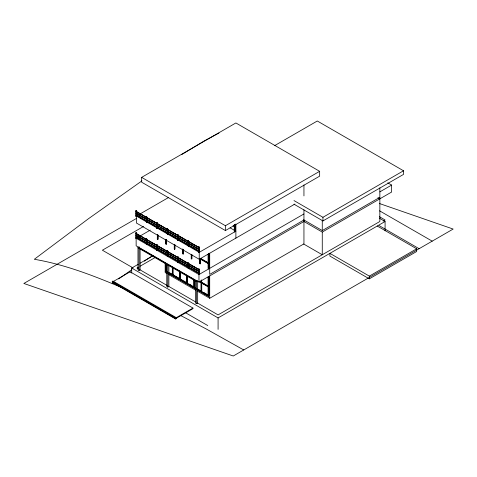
<?xml version="1.0" encoding="UTF-8"?>
<svg xmlns="http://www.w3.org/2000/svg" width="477" height="477" viewBox="0 0 477 477"><rect width="100%" height="100%" fill="white"/><g stroke="black" fill="none" stroke-linecap="round" stroke-linejoin="round"><path stroke-width="0.72" d="M112.232 283.541L113.401 282.7M118.654 278.92L131.807 269.666M141.955 180.861L88.436 218.746L34.32 259.279C64.335 264.377 92.949 275.432 120.878 287.22M144.322 261.175L146.099 259.983M146.689 259.583L152.151 256.006M181.594 154.649L203.9 141.12L218.997 133.023M141.645 177.366L235.882 122.959L319.65 171.321L319.65 176.156L225.412 230.564L141.645 182.202L141.645 177.366L225.412 225.728L319.65 171.321M135.862 210.78L136.386 210.78L136.124 216.373L135.862 210.78L136.386 210.78M136.386 211.538L136.124 211.687L198.945 247.658L136.124 211.389L198.945 247.354L198.682 247.509M136.386 213.35L136.124 213.505L198.945 249.471L136.124 213.201L198.945 249.167L198.682 249.322M136.386 215.163L136.124 215.318L198.945 251.284L136.124 215.014L198.945 250.985L198.682 251.135M135.862 216.224L136.386 216.224M294.953 204.019L199.237 259.279L136.41 223.009L136.41 216.057L168.56 197.496M136.696 218.311L23.85 283.463L233.265 356.003L453.15 229.055L379.364 203.494M146.594 217.13L146.332 217.279L146.594 216.677L146.856 217.279L146.332 217.584L146.332 219.092L146.594 218.943M146.856 216.826L146.332 216.826M146.594 217.733L146.856 217.584L146.856 219.092L146.332 219.396L146.332 220.911L146.594 220.756M146.594 219.545L146.856 219.396L146.856 220.911L146.332 221.209L146.594 222.419L146.856 221.209L146.594 221.364M274.752 145.557L317.294 120.997L403.518 170.778L403.518 174.403L322.947 220.923L293.987 204.204M146.332 222.27L146.856 222.27M143.529 226.456L102.382 250.21L133.155 267.979M135.862 232.848L136.386 232.848L136.124 238.44L135.862 232.848L136.386 232.848M136.386 233.605L136.124 233.754L198.945 269.726L136.124 233.45L198.945 269.422L198.682 269.571M157.064 223.176L156.802 223.325L157.064 222.723L157.327 223.325L156.802 223.63L156.802 225.138L157.064 224.989M157.327 222.872L156.802 222.872M136.386 235.417L136.124 235.566L198.945 271.538L136.124 235.268L198.945 271.234L198.682 271.383M157.064 223.779L157.327 223.63L157.327 225.138L156.802 225.442L156.802 226.951L157.064 226.802M136.386 237.23L136.124 237.379L198.945 273.351L136.124 237.081L198.945 273.047L198.682 273.202M157.064 225.591L157.327 225.442L157.327 226.951L156.802 227.255L157.064 228.465L157.327 227.255L157.064 227.404M135.862 238.285L136.386 238.285M150.315 230.093L136.148 238.273L198.975 274.543L303.944 213.94M156.802 228.316L157.327 228.316M146.594 239.198L146.332 239.347L146.594 238.744L146.856 239.347L146.332 239.651L146.332 241.159L146.594 241.01M146.856 238.894L146.332 238.894M146.594 239.8L146.856 239.651L146.856 241.159L146.332 241.463L146.332 242.972L146.594 242.823M167.534 229.222L167.272 229.371L167.534 228.769L167.797 229.371L167.272 229.675L167.272 231.184L167.534 231.035M167.797 228.918L167.272 228.918M146.594 241.612L146.856 241.463L146.856 242.972L146.332 243.276L146.594 244.486L146.856 243.276L146.594 243.425M167.534 229.825L167.797 229.675L167.797 231.184L167.272 231.488L167.272 232.997L167.534 232.848M167.534 231.637L167.797 231.488L167.797 232.997L167.272 233.301L167.534 234.511L167.797 233.301L167.534 233.45M146.332 244.331L146.856 244.331M167.272 234.356L167.797 234.356M157.064 245.238L156.802 245.393L157.064 244.784L157.327 245.393L156.802 245.691L156.802 247.205L157.064 247.056M157.327 244.939L156.802 244.939M157.064 245.846L157.327 245.691L157.327 247.205L156.802 247.509L156.802 249.018L157.064 248.869M178.004 235.262L177.742 235.417L178.004 234.809L178.267 235.417L177.742 235.721L177.742 237.23L178.004 237.081M178.267 234.964L177.742 234.964M157.064 247.658L157.327 247.509L157.327 249.018L156.802 249.322L157.064 250.532L157.327 249.322L157.064 249.471M178.004 235.871L178.267 235.721L178.267 237.23L177.742 237.534L177.742 239.043L178.004 238.894M178.004 237.683L178.267 237.534L178.267 239.043L177.742 239.347L178.004 240.557L178.267 239.347L178.004 239.496M156.802 250.377L157.327 250.377M177.742 240.402L178.267 240.402M131.7 273.059L131.7 268.044L138.145 264.324M140.083 263.209L152.98 255.761M112.274 281.376L112.852 281.042L176.198 317.616L176.198 318.642L175.625 318.976L112.274 282.402L112.274 281.376L175.673 318.04L175.673 318.642L192.952 308.673L192.952 308.064L130.126 271.795L112.852 281.77L112.852 282.372L175.673 318.642M138.223 267.305L136.935 268.044L138.223 268.789M140.155 266.184L155.627 257.258M112.274 282.402L112.852 282.074M167.534 251.284L167.272 251.439L167.534 250.83L167.797 251.439L167.272 251.737L167.272 253.251L167.534 253.096M167.797 250.985L167.272 250.985M167.534 251.892L167.797 251.737L167.797 253.251L167.272 253.555L167.272 255.064L167.534 254.915M188.475 241.308L188.212 241.463L188.475 240.855L188.737 241.463L188.212 241.761L188.212 243.276L188.475 243.127M188.737 241.01L188.212 241.01M167.534 253.704L167.797 253.555L167.797 255.064L167.272 255.368L167.534 256.572L167.797 255.368L167.534 255.517M195.57 281.042L195.57 303.11L196.619 303.712L196.619 281.042L137.978 247.187L137.978 269.863L139.028 270.465L140.077 269.863L140.077 248.529M188.475 241.917L188.737 241.761L188.737 243.276L188.212 243.58L188.212 245.089L188.475 244.939M188.475 243.729L188.737 243.58L188.737 245.089L188.212 245.393L188.475 246.603L188.737 245.393L188.475 245.542M167.272 256.423L167.797 256.423M188.212 246.448L188.737 246.448M178.004 257.33L177.742 257.485L178.004 256.876L178.267 257.485L177.742 257.783L177.742 259.297L178.004 259.142M178.267 257.025L177.742 257.025M178.004 257.938L178.267 257.783L178.267 259.297L177.742 259.595L177.742 261.11L178.004 260.961M234.261 226.003L234.571 225.818L234.571 231.351M198.682 247.056L199.207 247.056L198.945 252.643L198.682 247.056L199.207 247.056M178.004 259.75L178.267 259.595L178.267 261.11L177.742 261.414L178.004 262.618L178.267 261.414L178.004 261.563M177.742 262.469L178.267 262.469M166.956 271.836L165.155 271.163L166.199 270.799L166.199 263.471M167.415 272.224L165.364 271.037L165.364 271.52L166.956 272.081M198.682 252.494L199.207 252.494M136.41 216.057L199.237 252.327L235.882 231.172L230.111 227.839M188.475 263.376L188.212 263.525L188.475 262.922L188.737 263.525L188.212 263.829L188.212 265.343L188.475 265.188M188.737 263.071L188.212 263.071M188.475 263.978L188.737 263.829L188.737 265.343L188.212 265.641L188.212 267.156L188.475 267.001M188.475 265.796L188.737 265.641L188.737 267.156L188.212 267.454L188.475 268.664L188.737 267.454L188.475 267.609M208.085 268.551L208.085 254.474L209.129 253.871L209.129 268.378M208.294 254.354L208.813 254.295L208.813 268.801M188.212 268.515L188.737 268.515M198.682 269.117L199.207 269.117L198.945 274.71L198.682 269.117L199.207 269.117M166.777 264.419L166.777 286.486L167.821 287.088L168.87 286.486L168.87 265.152M198.682 274.561L199.207 274.561M303.944 219.986L209.707 274.394L209.707 253.233M136.124 232.698L136.148 245.828L198.975 282.104L303.944 221.495M208.604 277.083L208.395 295.519L208.085 295.704L208.085 277.143L209.129 276.541L209.129 295.585L208.503 296.187L208.503 277.143L208.813 276.964L208.813 296.008L208.294 296.306L197.4 290.016M293.987 200.578L322.947 217.297L403.518 170.778M379.853 191.873L391.635 185.076L391.635 192.028L322.267 232.078L303.676 221.346M303.676 219.831L322.267 230.564L379.853 197.317M196.619 303.712L197.663 303.11L197.663 280.44M176.198 317.616L175.625 317.95L175.625 318.976M197.454 291.197L209.707 298.274L303.944 243.866L303.944 209.773M175.673 318.04L192.952 308.064M383.174 221.095L385.088 219.986L379.346 216.671M131.7 268.044L218.084 317.921L385.088 221.501L385.088 230.802M369.329 276.117L416.659 248.791L416.659 251.51L369.329 278.836L329.911 256.077L329.911 253.359L369.329 276.117L369.329 278.836M180.974 315.685L206.177 328.939L243.735 349.957M379.573 210.834L432.21 241.147M387.789 182.852L391.635 185.076M377.933 197.716L379.853 198.826M379.287 218.15L385.088 221.501M379.167 225.639L419.122 248.702M377.235 226.032L416.659 248.791M303.676 244.015L322.267 254.748L322.267 232.078M233.348 225.597L234.571 226.301L233.038 225.776M208.604 254.414L208.395 268.366M208.085 254.474L208.294 254.11M208.085 277.143L208.604 276.6L208.604 296.128L197.073 289.467M200.101 281.364L208.395 286.152L208.085 286.331L199.785 281.543M199.487 281.49L208.395 286.635L208.085 286.814L199.171 281.674M137.978 247.796L196.619 281.651M170.045 273.017L173.89 275.235M175.172 275.974L179.656 278.568M180.938 279.307L182.22 280.047M183.502 280.786L185.422 281.895M189.268 284.113L191.188 285.222M192.469 285.962L195.033 287.446M198.235 289.295L199.517 290.034M204.001 292.622L209.129 295.585M165.674 270.858L167.111 271.687M168.339 272.397L195.803 288.251M197.031 288.961L208.604 295.645M168.882 272.951L195.791 288.484M197.073 289.223L208.813 296.008M168.643 272.933L196.101 288.788M197.329 289.497L208.294 295.823L208.294 296.306M168.882 273.19L195.791 288.728M165.364 271.52L167.284 272.629M168.566 273.375L196.119 289.277M167.141 273.697L165.203 272.582L165.155 263.101M168.429 274.442L195.516 290.082M139.511 269.535L167.206 285.52M168.494 286.266L195.54 301.881M197.472 302.996L218.084 314.898L379.853 221.501L379.853 187.831M185.207 312.542L207.769 325.564M322.947 217.297L322.947 220.923M322.267 220.35L322.267 230.564M303.944 184.933L303.944 195.904M235.882 224.226L235.882 238.124M235.304 224.089L235.304 231.369M234.994 224.512L234.994 231.792M234.785 225.12L234.785 231.673M234.678 224.697L234.678 231.971M234.261 224.572L234.261 231.53M225.412 225.728L225.412 230.564M218.084 317.921L218.084 329.374M209.707 275.903L209.707 298.274M208.604 253.931L208.604 268.682M208.503 254.474L208.503 268.98M201.747 280.19L201.431 282.491L201.431 280.375M201.33 279.951L201.014 282.253L201.014 280.84M200.441 263.775L200.441 258.767L200.125 258.945L200.125 263.954M200.018 263.531L200.018 258.522L208.395 263.364L208.085 263.542L199.708 258.707L199.708 263.715M199.237 252.327L199.237 259.279M198.945 246.901L198.945 252.643M198.945 268.968L198.975 282.104M194.574 280.136L194.574 287.542L194.258 287.726L194.258 279.576M194.157 279.898L194.157 287.303L193.841 287.482L193.841 280.077M191.957 254.587L191.957 258.88M191.641 254.766L191.641 259.059M191.539 254.342L191.539 258.635M191.223 254.527L191.223 258.814M188.475 240.855L188.475 246.603M188.475 262.922L188.475 268.664M187.401 275.998L187.401 283.404L187.091 283.582L187.091 276.177M186.984 275.754L186.984 283.159L186.668 283.338L186.668 275.193M183.478 249.686L183.478 253.979M183.162 249.87L183.162 254.163M183.055 249.447L183.055 253.74M182.745 248.911L182.745 253.919M180.228 271.854L180.228 279.26L179.918 279.444L179.918 271.294M179.811 271.616L179.811 279.021L179.495 279.2L179.495 271.055M178.004 234.809L178.004 240.557M178.004 256.876L178.004 262.618M174.993 244.79L174.993 249.083M174.683 244.26L174.683 249.268M174.576 244.552L174.576 249.56M174.26 244.731L174.26 249.024M173.056 267.716L173.056 275.122L172.746 275.301L172.746 267.156M172.638 267.472L172.638 274.877L172.322 275.056L172.322 267.651M167.821 265.021L167.821 287.088M167.534 228.769L167.534 234.511M167.534 250.83L167.534 256.572M166.515 239.895L166.515 244.188M166.199 239.359L166.199 244.367M166.097 239.651L166.097 243.944M165.883 263.572L165.883 270.978M165.781 239.836L165.781 244.129M165.674 263.775L165.674 271.341M165.573 263.751L165.573 271.163M165.465 263.656L165.465 270.978M158.03 235L158.03 239.293M157.821 235.006L157.821 239.359M157.72 235.179L157.72 239.472M157.613 234.887L157.613 239.239M157.35 234.684L157.297 239.424M157.064 222.723L157.064 228.465M157.064 244.784L157.064 250.532M146.594 216.677L146.594 222.419M146.594 238.744L146.594 244.486M139.028 246.585L139.028 247.187M139.028 248.398L139.028 270.465M136.124 210.631L136.124 216.373M130.126 271.795L130.126 272.397M200.441 258.284L200.125 258.462L208.085 263.06L208.395 262.875L200.441 258.284M201.33 282.557L201.014 282.736L201.014 291.62L201.33 291.441L201.33 282.557M201.747 282.795L201.431 282.98L201.431 291.864L201.747 291.685L201.747 282.795"/></g></svg>
